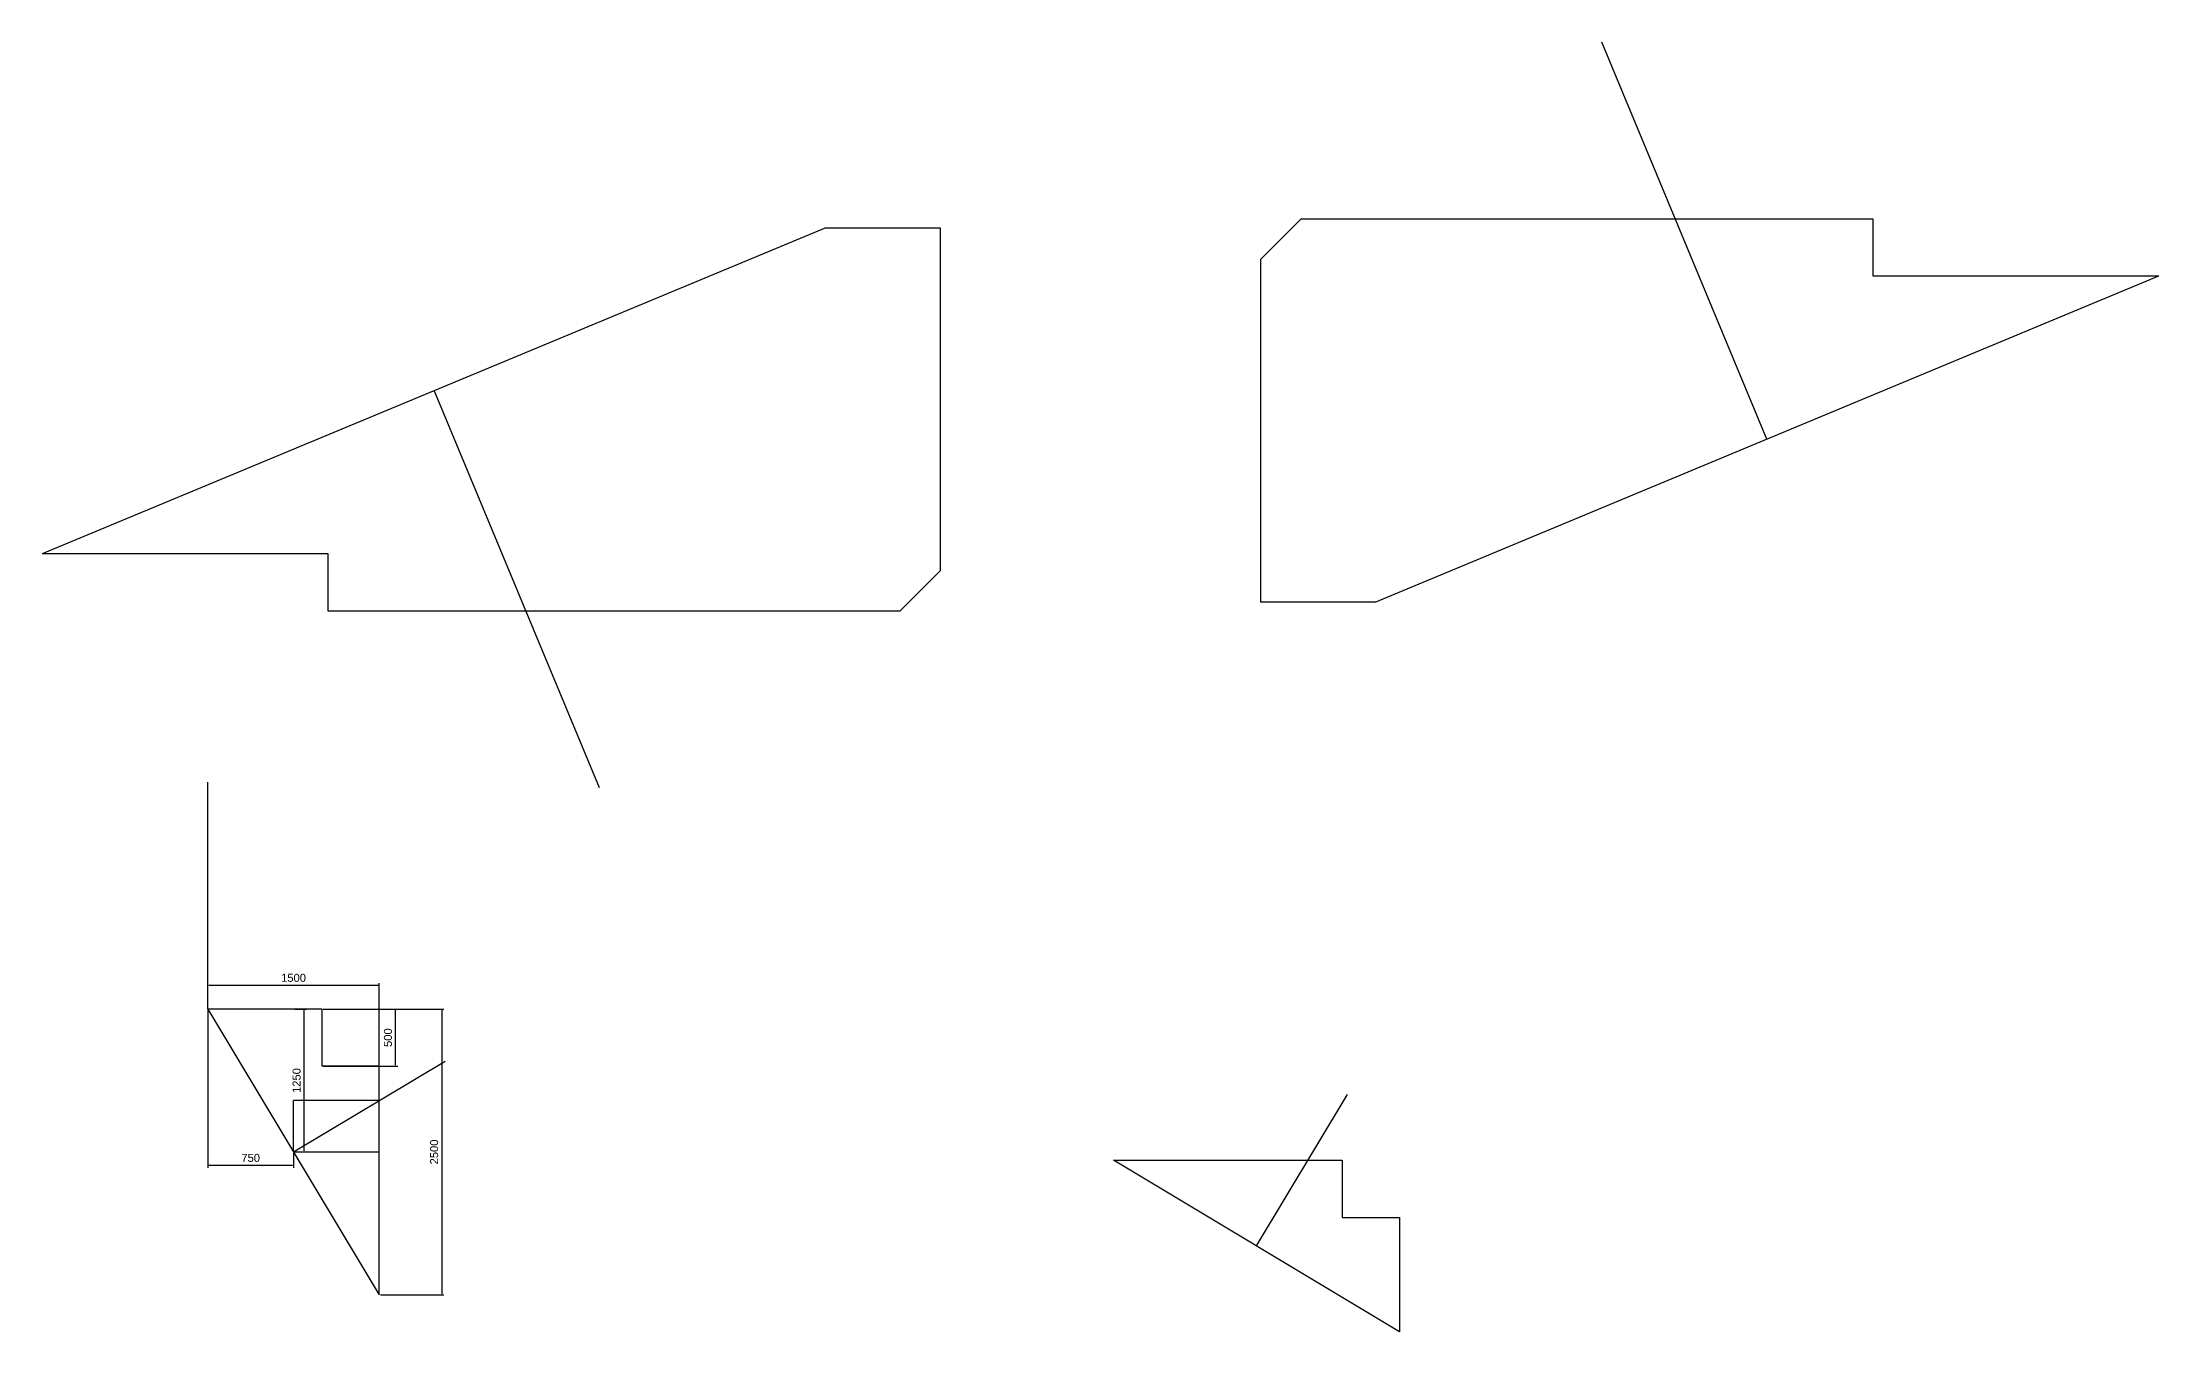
# Model space of a CAD drawing. Header units: millimetres. Extents: x -51474 to 26963, y -45010 to 42204.
# Drawn here: x -40046 to -21535, y -2822 to 8457 of the extents above; entities that cross this region are included whole.
import ezdxf

# ---------------------------------------------------------------- set-up
doc = ezdxf.new("R2010")
doc.units = ezdxf.units.MM
doc.styles.get("Standard").update_dxf_attribs({"font": 'arial.ttf'})
doc.dimstyles.new('ISO-25', dxfattribs={"dimtxt": 70, "dimasz": 10, "dimexe": 20, "dimexo": 10, "dimgap": 30, "dimtad": 1, "dimtxsty": 'Standard', "dimcen": 10, "dimadec": 0, "dimazin": 0, "dimtfac": 1, "dimtmove": 0, "dimatfit": 3, "dimfxl": 1, "dimarcsym": 0})

# ---------------------------------------------------------------- blocks, each defined once
blk = doc.blocks.new('*D32')
at = {"color": 0, "lineweight": -2, "transparency": 16777216}
for p, q in [((-38599, 10), (-38599, 228)), ((-38589, 208), (-37109, 208)), ((-37099, -490), (-37099, 228))]:
    blk.add_line(p, q, dxfattribs=at)
at = {"color": 0, "transparency": 16777216}
for points in [[(-38589, 209), (-38589, 206), (-38599, 208)], [(-37109, 209), (-37109, 206), (-37099, 208)]]:
    blk.add_solid(points, dxfattribs=at)
at = {"layer": 'Defpoints', "color": 0, "transparency": 16777216}
for p in [(-37099, 208), (-38599, 0), (-37099, -500)]:
    blk.add_point(p, dxfattribs=at)
at = {"color": 0, "transparency": 16777216, "insert": (-37849, 273), "char_height": 70, "attachment_point": 5}
blk.add_mtext('1500', dxfattribs=at)
blk = doc.blocks.new('*D33')
at = {"color": 0, "lineweight": -2, "transparency": 16777216}
for p, q in [((-37589, 0), (-36937, 0)), ((-36957, -490), (-36957, -10)), ((-37589, -500), (-36937, -500))]:
    blk.add_line(p, q, dxfattribs=at)
at = {"color": 0, "transparency": 16777216}
for points in [[(-36959, -10), (-36956, -10), (-36957, 0)], [(-36959, -490), (-36956, -490), (-36957, -500)]]:
    blk.add_solid(points, dxfattribs=at)
at = {"layer": 'Defpoints', "color": 0, "transparency": 16777216}
for p in [(-37599, 0), (-36957, 0), (-37599, -500)]:
    blk.add_point(p, dxfattribs=at)
at = {"color": 0, "transparency": 16777216, "insert": (-37023, -250), "char_height": 70, "attachment_point": 5, "rotation": 90}
blk.add_mtext('500', dxfattribs=at)
blk = doc.blocks.new('*D34')
at = {"color": 0, "lineweight": -2, "transparency": 16777216}
for p, q in [((-37089, 0), (-36533, 0)), ((-36553, -10), (-36553, -2490)), ((-37089, -2500), (-36533, -2500))]:
    blk.add_line(p, q, dxfattribs=at)
at = {"color": 0, "transparency": 16777216}
for points in [[(-36555, -10), (-36551, -10), (-36553, 0)], [(-36555, -2490), (-36551, -2490), (-36553, -2500)]]:
    blk.add_solid(points, dxfattribs=at)
at = {"layer": 'Defpoints', "color": 0, "transparency": 16777216}
for p in [(-37099, 0), (-37099, -2500), (-36553, -2500)]:
    blk.add_point(p, dxfattribs=at)
at = {"color": 0, "transparency": 16777216, "insert": (-36619, -1250), "char_height": 70, "attachment_point": 5, "rotation": 90}
blk.add_mtext('2500', dxfattribs=at)
blk = doc.blocks.new('*D35')
at = {"color": 0, "lineweight": -2, "transparency": 16777216}
for p, q in [((-37839, 0), (-37736, 0)), ((-37756, -1240), (-37756, -10)), ((-37839, -1250), (-37736, -1250))]:
    blk.add_line(p, q, dxfattribs=at)
at = {"color": 0, "transparency": 16777216}
for points in [[(-37758, -10), (-37755, -10), (-37756, 0)], [(-37758, -1240), (-37755, -1240), (-37756, -1250)]]:
    blk.add_solid(points, dxfattribs=at)
at = {"layer": 'Defpoints', "color": 0, "transparency": 16777216}
for p in [(-37849, 0), (-37756, 0), (-37849, -1250)]:
    blk.add_point(p, dxfattribs=at)
at = {"color": 0, "transparency": 16777216, "insert": (-37822, -625), "char_height": 70, "attachment_point": 5, "rotation": 90}
blk.add_mtext('1250', dxfattribs=at)
blk = doc.blocks.new('*D36')
at = {"color": 0, "lineweight": -2, "transparency": 16777216}
for p, q in [((-38599, -10), (-38599, -1388)), ((-37849, -1260), (-37849, -1388)), ((-37859, -1368), (-38589, -1368))]:
    blk.add_line(p, q, dxfattribs=at)
at = {"color": 0, "transparency": 16777216}
for points in [[(-38589, -1366), (-38589, -1370), (-38599, -1368)], [(-37859, -1366), (-37859, -1370), (-37849, -1368)]]:
    blk.add_solid(points, dxfattribs=at)
at = {"layer": 'Defpoints', "color": 0, "transparency": 16777216}
for p in [(-38599, 0), (-37849, -1250), (-38599, -1368)]:
    blk.add_point(p, dxfattribs=at)
at = {"color": 0, "transparency": 16777216, "insert": (-38224, -1302), "char_height": 70, "attachment_point": 5}
blk.add_mtext('750', dxfattribs=at)

msp = doc.modelspace()

# ---------------------------------------------------------------- linework, layer by layer
for p, q in [((-24961.898, 4985.96), (-26407.029, 8456.818)), ((-29388.674, 6559.183), (-29035.121, 6912.736)), ((-29035.121, 6912.736), (-24035.121, 6912.736)), ((-24035.121, 6912.736), (-24035.121, 6412.736)), ((-33192.658, 6834.582), (-40046.212, 3981.028)), ((-33192.658, 6834.582), (-32192.658, 6834.582)), ((-32192.658, 6834.582), (-32192.658, 3834.582)), ((-29388.674, 3559.183), (-29388.674, 6559.183)), ((-28388.674, 3559.183), (-21535.121, 6412.736)), ((-24035.121, 6412.736), (-21535.121, 6412.736)), ((-36619.435, 5407.805), (-35174.304, 1936.946)), ((-37546.212, 3981.028), (-40046.212, 3981.028)), ((-37546.212, 3481.028), (-37546.212, 3981.028)), ((-32192.658, 3834.582), (-32546.212, 3481.028)), ((-28388.674, 3559.183), (-29388.674, 3559.183)), ((-32546.212, 3481.028), (-37546.212, 3481.028)), ((-38599.051, 0), (-38599.051, 1983.758)), ((-37599.051, 0), (-38599.051, 0)), ((-38599.051, 0), (-37099.051, -2500)), ((-37599.051, -500), (-37599.051, 0)), ((-37849.051, -1250), (-36523.711, -454.796)), ((-37099.051, -500), (-37599.051, -500)), ((-37099.051, -2500), (-37099.051, -500)), ((-37849.051, -1250), (-37849.051, -800)), ((-37099.051, -800), (-37849.051, -800)), ((-37099.051, -1250), (-37099.051, -800)), ((-29426.831, -2071.968), (-28631.627, -746.628)), ((-37849.051, -1250), (-37099.051, -1250)), ((-30676.831, -1321.968), (-28676.831, -1321.968)), ((-28176.831, -2821.968), (-30676.831, -1321.968)), ((-28676.831, -1321.968), (-28676.831, -1821.968)), ((-28676.831, -1821.968), (-28176.831, -1821.968)), ((-28176.831, -1821.968), (-28176.831, -2821.968))]:
    msp.add_line(p, q)

# ---------------------------------------------------------------- dimensions: what is measured, and where the dimension line sits
for base, p1, p2, picture, middle in [((-37099.051, 207.56), (-38599.051, 0), (-37099.051, -500), '*D32', (-37849.051, 273.3)), ((-38599.051, -1368.012), (-37849.051, -1250), (-38599.051, 0), '*D36', (-38224.051, -1302.272))]:
    dim = msp.add_linear_dim(base=base, p1=p1, p2=p2, dimstyle='ISO-25')
    dim.commit()
    dim.dimension.update_dxf_attribs({"geometry": picture, "text_midpoint": middle})
for base, p1, p2, picture, middle in [((-37756.369, 0), (-37849.051, -1250), (-37849.051, 0), '*D35', (-37822.109, -625)), ((-36957.17, 0), (-37599.051, -500), (-37599.051, 0), '*D33', (-37022.91, -250)), ((-36552.845, -2500), (-37099.051, 0), (-37099.051, -2500), '*D34', (-36618.585, -1250))]:
    dim = msp.add_linear_dim(base=base, p1=p1, p2=p2, angle=90, dimstyle='ISO-25')
    dim.commit()
    dim.dimension.update_dxf_attribs({"geometry": picture, "text_midpoint": middle})

doc.saveas('drawing.dxf')
